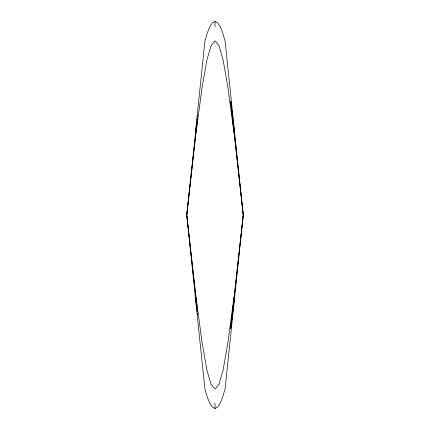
<?xml version="1.0" encoding="UTF-8"?>
<svg xmlns="http://www.w3.org/2000/svg" width="430" height="430" viewBox="0 0 430 430"><rect width="100%" height="100%" fill="white"/><g stroke="black" fill="none" stroke-linecap="round" stroke-linejoin="round"><path stroke-width="0.64" d="M195.44 132.381L204.916 40.984L207.523 32.239L209.743 26.821L212.296 22.914L215 21.5L217.704 22.914L220.257 26.821L222.477 32.239L225.083 40.984L243.246 215L225.083 389.016L222.477 397.761L220.257 403.179L217.704 407.086L215 408.5L212.296 407.086L209.743 403.179L207.523 397.761L204.916 389.016L186.754 215L196.274 125.764M194.849 288.154L186.754 215L196.585 127.748M196.72 126.425L196.999 123.775M197.133 122.453L197.273 121.131M234.56 297.619L230.657 328.719L243.246 215L230.657 101.281L234.56 132.381M194.849 141.846L186.754 215L196.585 302.252M195 140.519L195.22 138.519M195.365 137.191L195.661 134.531M195.881 132.537L196.101 130.543M196.322 128.543L196.472 127.215M196.693 125.221L196.838 123.888M230.657 328.719L243.246 215L230.657 101.281M196.435 124.437L196.687 122.453M196.935 120.47L197.182 118.481M197.434 116.498L197.596 115.175M196.101 132.381L202.207 86.511L206.954 59.797L211.092 45.51L215 40.984L218.908 45.51L223.046 59.797L227.792 86.511L233.899 132.381M233.899 297.619L227.792 343.489L223.046 370.203L218.908 384.49L215 389.016L211.092 384.49L206.954 370.203L202.207 343.489L196.101 297.619M195.44 297.619L196.274 304.236M196.435 305.563L196.687 307.547M196.935 309.53L197.182 311.519M197.434 313.502L197.596 314.825M195 289.481L195.22 291.481M195.365 292.808L195.661 295.469M195.881 297.463L196.101 299.457M196.322 301.457L196.472 302.785M196.693 304.779L196.838 306.112M196.72 303.575L196.999 306.224M197.133 307.547L197.273 308.869M215 21.5L215 26.821M215 403.179L215 408.5"/></g></svg>
